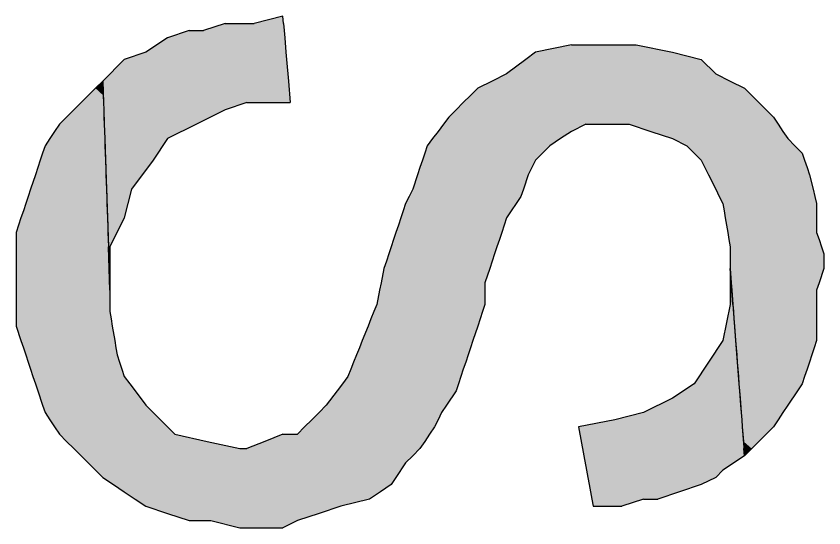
# Model space of a CAD drawing. Extents: x -1063 to 1100, y -467 to 441.
# Drawn here: x 568.47 to 587.13, y 225.08 to 236.92 of the extents above; entities that cross this region are included whole.
import ezdxf

# ---------------------------------------------------------------- set-up
doc = ezdxf.new("R2010")
doc.units = 0
doc.layers.add('H', color=7, linetype='CONTINUOUS')

# ---------------------------------------------------------------- blocks, each defined once
blk = doc.blocks.new('*U529')
at = {"layer": 'H', "color": 0, "linetype": 'CONTINUOUS'}
for p, q in [((574.632, 236.916), (573.965, 236.749)), ((574.646, 236.749), (574.632, 236.916)), ((573.298, 236.749), (572.798, 236.583)), ((573.298, 236.749), (573.965, 236.749)), ((574.646, 236.749), (574.659, 236.583)), ((572.465, 236.583), (571.965, 236.416)), ((572.465, 236.583), (572.798, 236.583)), ((574.659, 236.583), (574.673, 236.416)), ((571.965, 236.416), (571.465, 236.083)), ((574.673, 236.416), (574.701, 236.083)), ((571.465, 236.083), (570.965, 235.916)), ((574.701, 236.083), (574.715, 235.916)), ((570.965, 235.916), (570.465, 235.416)), ((574.715, 235.916), (574.757, 235.416)), ((570.465, 235.416), (570.482, 234.916)), ((574.757, 235.416), (574.798, 234.916)), ((570.482, 234.916), (570.488, 234.749)), ((573.798, 234.916), (573.298, 234.749)), ((573.798, 234.916), (574.132, 234.916)), ((574.132, 234.916), (574.798, 234.916)), ((570.488, 234.749), (570.499, 234.416)), ((573.298, 234.749), (572.632, 234.416)), ((570.499, 234.416), (570.511, 234.083)), ((572.632, 234.416), (571.965, 234.083)), ((570.511, 234.083), (570.528, 233.583)), ((571.965, 234.083), (571.632, 233.583)), ((570.528, 233.583), (570.551, 232.916)), ((571.632, 233.583), (571.132, 232.916)), ((570.551, 232.916), (570.574, 232.249)), ((571.132, 232.916), (570.965, 232.249)), ((570.574, 232.249), (570.597, 231.583)), ((570.965, 232.249), (570.632, 231.583)), ((570.632, 230.583), (570.597, 231.583)), ((570.632, 231.583), (570.632, 230.583))]:
    blk.add_line(p, q, dxfattribs=at)
for points in [[(574.632, 236.916), (573.965, 236.749), (574.646, 236.749)], [(573.298, 236.749), (572.798, 236.583), (574.659, 236.583)], [(573.298, 236.749), (573.298, 236.749), (573.965, 236.749)], [(572.465, 236.583), (571.965, 236.416), (574.673, 236.416)], [(572.465, 236.583), (572.465, 236.583), (572.798, 236.583)], [(571.965, 236.416), (571.465, 236.083), (574.701, 236.083)], [(571.465, 236.083), (570.965, 235.916), (574.715, 235.916)], [(570.965, 235.916), (570.465, 235.416), (574.757, 235.416)], [(570.465, 235.416), (570.482, 234.916), (574.798, 234.916)], [(570.482, 234.916), (570.488, 234.749), (573.298, 234.749)], [(573.798, 234.916), (573.798, 234.916), (574.132, 234.916)], [(574.132, 234.916), (574.132, 234.916), (574.798, 234.916)], [(570.488, 234.749), (570.499, 234.416), (572.632, 234.416)], [(570.499, 234.416), (570.511, 234.083), (571.965, 234.083)], [(570.511, 234.083), (570.528, 233.583), (571.632, 233.583)], [(570.528, 233.583), (570.551, 232.916), (571.132, 232.916)], [(570.551, 232.916), (570.574, 232.249), (570.965, 232.249)], [(570.574, 232.249), (570.597, 231.583), (570.632, 231.583)]]:
    blk.add_solid(points, dxfattribs=at)
at = {"layer": 'H', "color": 0, "linetype": 'CONTINUOUS', "extrusion": (0, 0, -1)}
for points in [[(-573.298, 236.749), (-574.646, 236.749), (-574.659, 236.583)], [(-572.465, 236.583), (-574.659, 236.583), (-574.673, 236.416)], [(-571.965, 236.416), (-574.673, 236.416), (-574.701, 236.083)], [(-571.465, 236.083), (-574.701, 236.083), (-574.715, 235.916)], [(-570.965, 235.916), (-574.715, 235.916), (-574.757, 235.416)], [(-570.465, 235.416), (-574.757, 235.416), (-574.798, 234.916)], [(-570.482, 234.916), (-573.798, 234.916), (-573.298, 234.749)], [(-570.488, 234.749), (-573.298, 234.749), (-572.632, 234.416)], [(-570.499, 234.416), (-572.632, 234.416), (-571.965, 234.083)], [(-570.511, 234.083), (-571.965, 234.083), (-571.632, 233.583)], [(-570.528, 233.583), (-571.632, 233.583), (-571.132, 232.916)], [(-570.551, 232.916), (-571.132, 232.916), (-570.965, 232.249)], [(-570.574, 232.249), (-570.965, 232.249), (-570.632, 231.583)], [(-570.597, 231.583), (-570.632, 231.583), (-570.632, 230.583)]]:
    blk.add_solid(points, dxfattribs=at)
blk = doc.blocks.new('*U530')
at = {"layer": 'H', "color": 0, "linetype": 'CONTINUOUS'}
for p, q in [((584.965, 231.083), (584.965, 230.249)), ((585.029, 230.249), (584.965, 231.083)), ((584.965, 230.249), (584.798, 229.416)), ((585.029, 230.249), (585.093, 229.416)), ((584.798, 229.416), (584.465, 228.916)), ((585.093, 229.416), (585.132, 228.916)), ((584.465, 228.916), (584.132, 228.416)), ((585.132, 228.916), (585.17, 228.416)), ((584.132, 228.416), (583.632, 228.083)), ((585.17, 228.416), (585.196, 228.083)), ((583.632, 228.083), (582.965, 227.749)), ((585.196, 228.083), (585.221, 227.749)), ((582.965, 227.749), (582.298, 227.583)), ((585.221, 227.749), (585.234, 227.583)), ((582.298, 227.583), (581.465, 227.416)), ((585.234, 227.583), (585.247, 227.416)), ((581.465, 227.416), (581.586, 226.749)), ((585.247, 227.416), (585.298, 226.749)), ((581.586, 226.749), (581.647, 226.416)), ((585.298, 226.749), (584.798, 226.416)), ((581.647, 226.416), (581.677, 226.249)), ((581.677, 226.249), (581.707, 226.083)), ((584.632, 226.249), (584.298, 226.083)), ((584.798, 226.416), (584.632, 226.249)), ((581.707, 226.083), (581.738, 225.916)), ((584.298, 226.083), (583.798, 225.916)), ((581.738, 225.916), (581.768, 225.749)), ((583.798, 225.916), (583.298, 225.749)), ((581.768, 225.749), (581.798, 225.583)), ((582.965, 225.749), (582.465, 225.583)), ((582.965, 225.749), (583.298, 225.749)), ((581.798, 225.583), (582.132, 225.583)), ((582.132, 225.583), (582.465, 225.583))]:
    blk.add_line(p, q, dxfattribs=at)
for points in [[(584.965, 231.083), (584.965, 230.249), (585.029, 230.249)], [(584.965, 230.249), (584.798, 229.416), (585.093, 229.416)], [(584.798, 229.416), (584.465, 228.916), (585.132, 228.916)], [(584.465, 228.916), (584.132, 228.416), (585.17, 228.416)], [(584.132, 228.416), (583.632, 228.083), (585.196, 228.083)], [(583.632, 228.083), (582.965, 227.749), (585.221, 227.749)], [(582.965, 227.749), (582.298, 227.583), (585.234, 227.583)], [(582.298, 227.583), (581.465, 227.416), (585.247, 227.416)], [(581.465, 227.416), (581.586, 226.749), (585.298, 226.749)], [(581.586, 226.749), (581.647, 226.416), (584.798, 226.416)], [(581.647, 226.416), (581.677, 226.249), (584.632, 226.249)], [(581.677, 226.249), (581.707, 226.083), (584.298, 226.083)], [(581.707, 226.083), (581.738, 225.916), (583.798, 225.916)], [(581.738, 225.916), (581.768, 225.749), (583.298, 225.749)], [(581.768, 225.749), (581.798, 225.583), (582.465, 225.583)], [(582.965, 225.749), (582.965, 225.749), (583.298, 225.749)], [(581.798, 225.583), (581.798, 225.583), (582.132, 225.583)], [(582.132, 225.583), (582.132, 225.583), (582.465, 225.583)]]:
    blk.add_solid(points, dxfattribs=at)
at = {"layer": 'H', "color": 0, "linetype": 'CONTINUOUS', "extrusion": (0, 0, -1)}
for points in [[(-584.965, 230.249), (-585.029, 230.249), (-585.093, 229.416)], [(-584.798, 229.416), (-585.093, 229.416), (-585.132, 228.916)], [(-584.465, 228.916), (-585.132, 228.916), (-585.17, 228.416)], [(-584.132, 228.416), (-585.17, 228.416), (-585.196, 228.083)], [(-583.632, 228.083), (-585.196, 228.083), (-585.221, 227.749)], [(-582.965, 227.749), (-585.221, 227.749), (-585.234, 227.583)], [(-582.298, 227.583), (-585.234, 227.583), (-585.247, 227.416)], [(-581.465, 227.416), (-585.247, 227.416), (-585.298, 226.749)], [(-581.586, 226.749), (-585.298, 226.749), (-584.798, 226.416)], [(-581.647, 226.416), (-584.798, 226.416), (-584.632, 226.249)], [(-581.677, 226.249), (-584.632, 226.249), (-584.298, 226.083)], [(-581.707, 226.083), (-584.298, 226.083), (-583.798, 225.916)], [(-581.738, 225.916), (-583.798, 225.916), (-583.298, 225.749)], [(-581.768, 225.749), (-582.965, 225.749), (-582.465, 225.583)]]:
    blk.add_solid(points, dxfattribs=at)
blk = doc.blocks.new('*U531')
at = {"layer": 'H', "color": 0, "linetype": 'CONTINUOUS'}
for p, q in [((581.298, 236.249), (580.465, 236.083)), ((581.298, 236.249), (581.965, 236.249)), ((581.965, 236.249), (582.798, 236.249)), ((582.798, 236.249), (583.632, 236.083)), ((580.465, 236.083), (580.243, 235.916)), ((583.632, 236.083), (584.298, 235.916)), ((580.243, 235.916), (579.798, 235.583)), ((584.298, 235.916), (584.632, 235.583)), ((579.798, 235.583), (579.465, 235.416)), ((584.632, 235.583), (584.965, 235.416)), ((570.465, 235.416), (570.298, 235.249)), ((570.471, 235.249), (570.465, 235.416)), ((579.465, 235.416), (579.132, 235.249)), ((584.965, 235.416), (585.298, 235.249)), ((570.298, 235.249), (570.132, 235.083)), ((570.471, 235.249), (570.477, 235.083)), ((579.132, 235.249), (578.965, 235.083)), ((585.298, 235.249), (585.465, 235.083)), ((570.132, 235.083), (569.965, 234.916)), ((570.477, 235.083), (570.482, 234.916)), ((578.965, 235.083), (578.798, 234.916)), ((585.465, 235.083), (585.632, 234.916)), ((569.965, 234.916), (569.798, 234.749)), ((570.482, 234.916), (570.488, 234.749)), ((578.798, 234.916), (578.632, 234.749)), ((585.632, 234.916), (585.798, 234.749)), ((569.798, 234.749), (569.632, 234.583)), ((570.488, 234.749), (570.494, 234.583)), ((578.632, 234.749), (578.465, 234.583)), ((585.798, 234.749), (585.965, 234.583)), ((569.632, 234.583), (569.465, 234.416)), ((570.494, 234.583), (570.499, 234.416)), ((578.465, 234.583), (578.34, 234.416)), ((585.965, 234.583), (586.076, 234.416)), ((569.465, 234.416), (569.354, 234.249)), ((570.499, 234.416), (570.505, 234.249)), ((578.34, 234.416), (578.215, 234.249)), ((581.632, 234.416), (581.298, 234.249)), ((581.632, 234.416), (582.132, 234.416)), ((582.132, 234.416), (582.632, 234.416)), ((582.632, 234.416), (583.132, 234.249)), ((586.076, 234.416), (586.187, 234.249)), ((569.243, 234.083), (569.132, 233.916)), ((569.354, 234.249), (569.243, 234.083)), ((570.505, 234.249), (570.511, 234.083)), ((570.511, 234.083), (570.517, 233.916)), ((578.09, 234.083), (577.965, 233.916)), ((578.215, 234.249), (578.09, 234.083)), ((581.048, 234.083), (580.798, 233.916)), ((581.298, 234.249), (581.048, 234.083)), ((583.132, 234.249), (583.632, 234.083)), ((583.632, 234.083), (583.965, 233.916)), ((586.187, 234.249), (586.298, 234.083)), ((586.298, 234.083), (586.465, 233.916)), ((569.132, 233.916), (569.076, 233.749)), ((570.517, 233.916), (570.522, 233.749)), ((577.965, 233.916), (577.909, 233.749)), ((580.798, 233.916), (580.632, 233.749)), ((583.965, 233.916), (584.132, 233.749)), ((586.465, 233.916), (586.632, 233.749)), ((569.076, 233.749), (569.021, 233.583)), ((570.522, 233.749), (570.528, 233.583)), ((577.909, 233.749), (577.854, 233.583)), ((580.632, 233.749), (580.465, 233.583)), ((584.132, 233.749), (584.298, 233.583)), ((586.632, 233.749), (586.687, 233.583)), ((569.021, 233.583), (568.965, 233.416)), ((570.528, 233.583), (570.534, 233.416)), ((577.854, 233.583), (577.798, 233.416)), ((580.465, 233.583), (580.382, 233.416)), ((584.298, 233.583), (584.382, 233.416)), ((586.687, 233.583), (586.743, 233.416)), ((568.965, 233.416), (568.909, 233.249)), ((570.534, 233.416), (570.54, 233.249)), ((577.798, 233.416), (577.743, 233.249)), ((580.382, 233.416), (580.298, 233.249)), ((584.382, 233.416), (584.465, 233.249)), ((586.743, 233.416), (586.798, 233.249)), ((568.909, 233.249), (568.798, 232.916)), ((570.54, 233.249), (570.551, 232.916)), ((577.743, 233.249), (577.632, 232.916)), ((580.298, 233.249), (580.187, 232.916)), ((584.465, 233.249), (584.632, 232.916)), ((586.798, 233.249), (586.882, 232.916)), ((568.798, 232.916), (568.743, 232.749)), ((570.551, 232.916), (570.557, 232.749)), ((577.632, 232.916), (577.548, 232.749)), ((580.187, 232.916), (580.132, 232.749)), ((584.632, 232.916), (584.715, 232.749)), ((586.882, 232.916), (586.923, 232.749)), ((568.743, 232.749), (568.687, 232.583)), ((570.557, 232.749), (570.563, 232.583)), ((577.548, 232.749), (577.465, 232.583)), ((580.132, 232.749), (580.021, 232.583)), ((584.715, 232.749), (584.798, 232.583)), ((586.923, 232.749), (586.965, 232.583)), ((568.632, 232.416), (568.576, 232.249)), ((568.687, 232.583), (568.632, 232.416)), ((570.563, 232.583), (570.568, 232.416)), ((570.568, 232.416), (570.574, 232.249)), ((577.409, 232.416), (577.354, 232.249)), ((577.465, 232.583), (577.409, 232.416)), ((579.909, 232.416), (579.798, 232.249)), ((580.021, 232.583), (579.909, 232.416)), ((584.798, 232.583), (584.826, 232.416)), ((584.826, 232.416), (584.854, 232.249)), ((586.965, 232.583), (586.965, 232.416)), ((586.965, 232.416), (586.965, 232.249)), ((568.576, 232.249), (568.521, 232.083)), ((570.574, 232.249), (570.58, 232.083)), ((577.354, 232.249), (577.298, 232.083)), ((579.798, 232.249), (579.743, 232.083)), ((584.854, 232.249), (584.882, 232.083)), ((586.965, 232.249), (586.965, 232.083)), ((568.521, 232.083), (568.465, 231.916)), ((570.58, 232.083), (570.586, 231.916)), ((577.298, 232.083), (577.243, 231.916)), ((579.743, 232.083), (579.687, 231.916)), ((584.882, 232.083), (584.909, 231.916)), ((586.965, 232.083), (586.965, 231.916)), ((568.465, 231.916), (568.465, 231.749)), ((570.586, 231.916), (570.591, 231.749)), ((577.243, 231.916), (577.187, 231.749)), ((579.687, 231.916), (579.632, 231.749)), ((584.909, 231.916), (584.937, 231.749)), ((586.965, 231.916), (587.021, 231.749)), ((568.465, 231.749), (568.465, 231.583)), ((570.591, 231.749), (570.597, 231.583)), ((577.187, 231.749), (577.132, 231.583)), ((579.632, 231.749), (579.576, 231.583)), ((584.937, 231.749), (584.965, 231.583)), ((587.021, 231.749), (587.076, 231.583)), ((568.465, 231.583), (568.465, 231.416)), ((570.597, 231.583), (570.603, 231.416)), ((577.132, 231.583), (577.076, 231.416)), ((579.576, 231.583), (579.521, 231.416)), ((584.965, 231.583), (584.965, 231.416)), ((587.076, 231.583), (587.132, 231.416)), ((568.465, 231.416), (568.465, 231.249)), ((570.603, 231.416), (570.609, 231.249)), ((577.076, 231.416), (577.021, 231.249)), ((579.521, 231.416), (579.465, 231.249)), ((584.965, 231.416), (584.965, 231.249)), ((587.132, 231.416), (587.132, 231.249)), ((568.465, 231.249), (568.465, 231.083)), ((570.609, 231.249), (570.614, 231.083)), ((577.021, 231.249), (576.965, 231.083)), ((579.465, 231.249), (579.409, 231.083)), ((584.965, 231.249), (584.965, 231.083)), ((587.132, 231.249), (587.132, 231.083)), ((568.465, 231.083), (568.465, 230.749)), ((570.614, 231.083), (570.626, 230.749)), ((576.965, 231.083), (576.898, 230.749)), ((579.409, 231.083), (579.298, 230.749)), ((584.965, 231.083), (584.991, 230.749)), ((587.132, 231.083), (587.021, 230.749)), ((568.465, 230.749), (568.465, 230.583)), ((570.626, 230.749), (570.632, 230.583)), ((576.898, 230.749), (576.865, 230.583)), ((579.298, 230.749), (579.298, 230.583)), ((584.991, 230.749), (585.003, 230.583)), ((587.021, 230.749), (586.965, 230.583)), ((568.465, 230.583), (568.465, 230.249)), ((570.632, 230.583), (570.632, 230.249)), ((576.865, 230.583), (576.798, 230.249)), ((579.298, 230.583), (579.298, 230.249)), ((585.003, 230.583), (585.029, 230.249)), ((586.965, 230.583), (586.965, 230.249)), ((568.465, 230.249), (568.465, 230.083)), ((570.632, 230.249), (570.632, 230.083)), ((576.798, 230.249), (576.732, 230.083)), ((579.298, 230.249), (579.243, 230.083)), ((585.029, 230.249), (585.042, 230.083)), ((586.965, 230.249), (586.965, 230.083)), ((568.465, 230.083), (568.465, 229.916)), ((570.632, 230.083), (570.659, 229.916)), ((576.732, 230.083), (576.665, 229.916)), ((579.243, 230.083), (579.187, 229.916)), ((585.042, 230.083), (585.055, 229.916)), ((586.965, 230.083), (586.965, 229.916)), ((568.465, 229.916), (568.465, 229.749)), ((570.659, 229.916), (570.687, 229.749)), ((576.665, 229.916), (576.598, 229.749)), ((579.187, 229.916), (579.132, 229.749)), ((585.055, 229.916), (585.068, 229.749)), ((586.965, 229.916), (586.965, 229.749)), ((568.465, 229.749), (568.576, 229.416)), ((570.687, 229.749), (570.743, 229.416)), ((576.598, 229.749), (576.465, 229.416)), ((579.132, 229.749), (579.021, 229.416)), ((585.068, 229.749), (585.093, 229.416)), ((586.965, 229.749), (586.965, 229.416)), ((568.576, 229.416), (568.632, 229.249)), ((570.743, 229.416), (570.771, 229.249)), ((576.465, 229.416), (576.398, 229.249)), ((579.021, 229.416), (578.965, 229.249)), ((585.093, 229.416), (585.106, 229.249)), ((586.965, 229.416), (586.909, 229.249)), ((568.632, 229.249), (568.687, 229.083)), ((570.771, 229.249), (570.798, 229.083)), ((576.398, 229.249), (576.332, 229.083)), ((578.965, 229.249), (578.909, 229.083)), ((585.106, 229.249), (585.119, 229.083)), ((586.909, 229.249), (586.854, 229.083)), ((568.687, 229.083), (568.743, 228.916)), ((570.798, 229.083), (570.854, 228.916)), ((576.332, 229.083), (576.265, 228.916)), ((578.909, 229.083), (578.854, 228.916)), ((585.119, 229.083), (585.132, 228.916)), ((586.854, 229.083), (586.798, 228.916)), ((568.743, 228.916), (568.798, 228.749)), ((570.854, 228.916), (570.909, 228.749)), ((576.265, 228.916), (576.198, 228.749)), ((578.854, 228.916), (578.798, 228.749)), ((585.132, 228.916), (585.145, 228.749)), ((586.798, 228.916), (586.743, 228.749)), ((568.798, 228.749), (568.854, 228.583)), ((570.909, 228.749), (570.965, 228.583)), ((576.198, 228.749), (576.132, 228.583)), ((578.798, 228.749), (578.743, 228.583)), ((585.145, 228.749), (585.157, 228.583)), ((586.743, 228.749), (586.687, 228.583)), ((568.854, 228.583), (568.909, 228.416)), ((570.965, 228.583), (571.09, 228.416)), ((576.132, 228.583), (576.007, 228.416)), ((578.743, 228.583), (578.687, 228.416)), ((585.157, 228.583), (585.17, 228.416)), ((586.687, 228.583), (586.632, 228.416)), ((568.909, 228.416), (568.965, 228.249)), ((571.09, 228.416), (571.215, 228.249)), ((576.007, 228.416), (575.882, 228.249)), ((578.687, 228.416), (578.632, 228.249)), ((585.17, 228.416), (585.183, 228.249)), ((586.632, 228.416), (586.521, 228.249)), ((568.965, 228.249), (569.076, 227.916)), ((571.215, 228.249), (571.465, 227.916)), ((575.882, 228.249), (575.632, 227.916)), ((578.632, 228.249), (578.409, 227.916)), ((585.183, 228.249), (585.209, 227.916)), ((586.521, 228.249), (586.298, 227.916)), ((569.076, 227.916), (569.132, 227.749)), ((569.132, 227.749), (569.243, 227.583)), ((571.465, 227.916), (571.632, 227.749)), ((571.632, 227.749), (571.798, 227.583)), ((575.465, 227.749), (575.298, 227.583)), ((575.632, 227.916), (575.465, 227.749)), ((578.298, 227.749), (578.215, 227.583)), ((578.409, 227.916), (578.298, 227.749)), ((585.209, 227.916), (585.221, 227.749)), ((585.221, 227.749), (585.234, 227.583)), ((586.187, 227.749), (586.076, 227.583)), ((586.298, 227.916), (586.187, 227.749)), ((569.243, 227.583), (569.354, 227.416)), ((571.798, 227.583), (571.965, 227.416)), ((575.298, 227.583), (575.132, 227.416)), ((578.215, 227.583), (578.132, 227.416)), ((585.234, 227.583), (585.247, 227.416)), ((586.076, 227.583), (585.965, 227.416)), ((569.354, 227.416), (569.465, 227.249)), ((571.965, 227.416), (572.132, 227.249)), ((575.132, 227.416), (574.965, 227.249)), ((578.132, 227.416), (578.021, 227.249)), ((585.247, 227.416), (585.26, 227.249)), ((585.965, 227.416), (585.798, 227.249)), ((569.465, 227.249), (569.632, 227.083)), ((572.132, 227.249), (572.882, 227.083)), ((574.632, 227.249), (574.215, 227.083)), ((574.632, 227.249), (574.965, 227.249)), ((578.021, 227.249), (577.909, 227.083)), ((585.26, 227.249), (585.273, 227.083)), ((585.798, 227.249), (585.632, 227.083)), ((569.632, 227.083), (569.798, 226.916)), ((572.882, 227.083), (573.632, 226.916)), ((574.215, 227.083), (573.798, 226.916)), ((577.909, 227.083), (577.798, 226.916)), ((585.273, 227.083), (585.286, 226.916)), ((585.632, 227.083), (585.465, 226.916)), ((569.798, 226.916), (569.965, 226.749)), ((573.632, 226.916), (573.798, 226.916)), ((577.798, 226.916), (577.632, 226.749)), ((585.298, 226.749), (585.286, 226.916)), ((585.465, 226.916), (585.298, 226.749)), ((569.965, 226.749), (570.132, 226.583)), ((577.632, 226.749), (577.465, 226.583)), ((570.132, 226.583), (570.465, 226.249)), ((577.465, 226.583), (577.243, 226.249)), ((570.465, 226.249), (570.715, 226.083)), ((577.243, 226.249), (577.132, 226.083)), ((570.715, 226.083), (570.965, 225.916)), ((577.132, 226.083), (576.882, 225.916)), ((570.965, 225.916), (571.215, 225.749)), ((576.882, 225.916), (576.632, 225.749)), ((571.215, 225.749), (571.465, 225.583)), ((576.632, 225.749), (575.965, 225.583)), ((571.465, 225.583), (571.965, 225.416)), ((575.965, 225.583), (575.465, 225.416)), ((571.965, 225.416), (572.465, 225.249)), ((575.465, 225.416), (574.965, 225.249)), ((572.465, 225.249), (572.965, 225.249)), ((572.965, 225.249), (573.632, 225.083)), ((574.965, 225.249), (574.632, 225.083)), ((573.632, 225.083), (574.132, 225.083)), ((574.132, 225.083), (574.632, 225.083))]:
    blk.add_line(p, q, dxfattribs=at)
for points in [[(581.298, 236.249), (580.465, 236.083), (583.632, 236.083)], [(581.298, 236.249), (581.298, 236.249), (581.965, 236.249)], [(581.965, 236.249), (581.965, 236.249), (582.798, 236.249)], [(580.465, 236.083), (580.243, 235.916), (584.298, 235.916)], [(580.243, 235.916), (579.798, 235.583), (584.632, 235.583)], [(579.798, 235.583), (579.465, 235.416), (584.965, 235.416)], [(570.465, 235.416), (570.298, 235.249), (570.471, 235.249)], [(579.465, 235.416), (579.132, 235.249), (585.298, 235.249)], [(570.298, 235.249), (570.132, 235.083), (570.477, 235.083)], [(579.132, 235.249), (578.965, 235.083), (585.465, 235.083)], [(570.132, 235.083), (569.965, 234.916), (570.482, 234.916)], [(578.965, 235.083), (578.798, 234.916), (585.632, 234.916)], [(569.965, 234.916), (569.798, 234.749), (570.488, 234.749)], [(578.798, 234.916), (578.632, 234.749), (585.798, 234.749)], [(569.798, 234.749), (569.632, 234.583), (570.494, 234.583)], [(578.632, 234.749), (578.465, 234.583), (585.965, 234.583)], [(569.632, 234.583), (569.465, 234.416), (570.499, 234.416)], [(578.465, 234.583), (578.34, 234.416), (586.076, 234.416)], [(569.465, 234.416), (569.354, 234.249), (570.505, 234.249)], [(578.34, 234.416), (578.215, 234.249), (581.298, 234.249)], [(581.632, 234.416), (581.632, 234.416), (582.132, 234.416)], [(582.132, 234.416), (582.132, 234.416), (582.632, 234.416)], [(582.632, 234.416), (583.132, 234.249), (586.187, 234.249)], [(569.243, 234.083), (569.132, 233.916), (570.517, 233.916)], [(569.354, 234.249), (569.243, 234.083), (570.511, 234.083)], [(578.09, 234.083), (577.965, 233.916), (580.798, 233.916)], [(578.215, 234.249), (578.09, 234.083), (581.048, 234.083)], [(583.132, 234.249), (583.632, 234.083), (586.298, 234.083)], [(583.632, 234.083), (583.965, 233.916), (586.465, 233.916)], [(569.132, 233.916), (569.076, 233.749), (570.522, 233.749)], [(577.965, 233.916), (577.909, 233.749), (580.632, 233.749)], [(583.965, 233.916), (584.132, 233.749), (586.632, 233.749)], [(569.076, 233.749), (569.021, 233.583), (570.528, 233.583)], [(577.909, 233.749), (577.854, 233.583), (580.465, 233.583)], [(584.132, 233.749), (584.298, 233.583), (586.687, 233.583)], [(569.021, 233.583), (568.965, 233.416), (570.534, 233.416)], [(577.854, 233.583), (577.798, 233.416), (580.382, 233.416)], [(584.298, 233.583), (584.382, 233.416), (586.743, 233.416)], [(568.965, 233.416), (568.909, 233.249), (570.54, 233.249)], [(577.798, 233.416), (577.743, 233.249), (580.298, 233.249)], [(584.382, 233.416), (584.465, 233.249), (586.798, 233.249)], [(568.909, 233.249), (568.798, 232.916), (570.551, 232.916)], [(577.743, 233.249), (577.632, 232.916), (580.187, 232.916)], [(584.465, 233.249), (584.632, 232.916), (586.882, 232.916)], [(568.798, 232.916), (568.743, 232.749), (570.557, 232.749)], [(577.632, 232.916), (577.548, 232.749), (580.132, 232.749)], [(584.632, 232.916), (584.715, 232.749), (586.923, 232.749)], [(568.743, 232.749), (568.687, 232.583), (570.563, 232.583)], [(577.548, 232.749), (577.465, 232.583), (580.021, 232.583)], [(584.715, 232.749), (584.798, 232.583), (586.965, 232.583)], [(568.632, 232.416), (568.576, 232.249), (570.574, 232.249)], [(568.687, 232.583), (568.632, 232.416), (570.568, 232.416)], [(577.409, 232.416), (577.354, 232.249), (579.798, 232.249)], [(577.465, 232.583), (577.409, 232.416), (579.909, 232.416)], [(584.798, 232.583), (584.826, 232.416), (586.965, 232.416)], [(584.826, 232.416), (584.854, 232.249), (586.965, 232.249)], [(568.576, 232.249), (568.521, 232.083), (570.58, 232.083)], [(577.354, 232.249), (577.298, 232.083), (579.743, 232.083)], [(584.854, 232.249), (584.882, 232.083), (586.965, 232.083)], [(568.521, 232.083), (568.465, 231.916), (570.586, 231.916)], [(577.298, 232.083), (577.243, 231.916), (579.687, 231.916)], [(584.882, 232.083), (584.909, 231.916), (586.965, 231.916)], [(568.465, 231.916), (568.465, 231.749), (570.591, 231.749)], [(577.243, 231.916), (577.187, 231.749), (579.632, 231.749)], [(584.909, 231.916), (584.937, 231.749), (587.021, 231.749)], [(568.465, 231.749), (568.465, 231.583), (570.597, 231.583)], [(577.187, 231.749), (577.132, 231.583), (579.576, 231.583)], [(584.937, 231.749), (584.965, 231.583), (587.076, 231.583)], [(568.465, 231.583), (568.465, 231.416), (570.603, 231.416)], [(577.132, 231.583), (577.076, 231.416), (579.521, 231.416)], [(584.965, 231.583), (584.965, 231.416), (587.132, 231.416)], [(568.465, 231.416), (568.465, 231.249), (570.609, 231.249)], [(577.076, 231.416), (577.021, 231.249), (579.465, 231.249)], [(584.965, 231.416), (584.965, 231.249), (587.132, 231.249)], [(568.465, 231.249), (568.465, 231.083), (570.614, 231.083)], [(577.021, 231.249), (576.965, 231.083), (579.409, 231.083)], [(584.965, 231.249), (584.965, 231.083), (587.132, 231.083)], [(568.465, 231.083), (568.465, 230.749), (570.626, 230.749)], [(576.965, 231.083), (576.898, 230.749), (579.298, 230.749)], [(584.965, 231.083), (584.991, 230.749), (587.021, 230.749)], [(568.465, 230.749), (568.465, 230.583), (570.632, 230.583)], [(576.898, 230.749), (576.865, 230.583), (579.298, 230.583)], [(584.991, 230.749), (585.003, 230.583), (586.965, 230.583)], [(568.465, 230.583), (568.465, 230.249), (570.632, 230.249)], [(576.865, 230.583), (576.798, 230.249), (579.298, 230.249)], [(585.003, 230.583), (585.029, 230.249), (586.965, 230.249)], [(568.465, 230.249), (568.465, 230.083), (570.632, 230.083)], [(576.798, 230.249), (576.732, 230.083), (579.243, 230.083)], [(585.029, 230.249), (585.042, 230.083), (586.965, 230.083)], [(568.465, 230.083), (568.465, 229.916), (570.659, 229.916)], [(576.732, 230.083), (576.665, 229.916), (579.187, 229.916)], [(585.042, 230.083), (585.055, 229.916), (586.965, 229.916)], [(568.465, 229.916), (568.465, 229.749), (570.687, 229.749)], [(576.665, 229.916), (576.598, 229.749), (579.132, 229.749)], [(585.055, 229.916), (585.068, 229.749), (586.965, 229.749)], [(568.465, 229.749), (568.576, 229.416), (570.743, 229.416)], [(576.598, 229.749), (576.465, 229.416), (579.021, 229.416)], [(585.068, 229.749), (585.093, 229.416), (586.965, 229.416)], [(568.576, 229.416), (568.632, 229.249), (570.771, 229.249)], [(576.465, 229.416), (576.398, 229.249), (578.965, 229.249)], [(585.093, 229.416), (585.106, 229.249), (586.909, 229.249)], [(568.632, 229.249), (568.687, 229.083), (570.798, 229.083)], [(576.398, 229.249), (576.332, 229.083), (578.909, 229.083)], [(585.106, 229.249), (585.119, 229.083), (586.854, 229.083)], [(568.687, 229.083), (568.743, 228.916), (570.854, 228.916)], [(576.332, 229.083), (576.265, 228.916), (578.854, 228.916)], [(585.119, 229.083), (585.132, 228.916), (586.798, 228.916)], [(568.743, 228.916), (568.798, 228.749), (570.909, 228.749)], [(576.265, 228.916), (576.198, 228.749), (578.798, 228.749)], [(585.132, 228.916), (585.145, 228.749), (586.743, 228.749)], [(568.798, 228.749), (568.854, 228.583), (570.965, 228.583)], [(576.198, 228.749), (576.132, 228.583), (578.743, 228.583)], [(585.145, 228.749), (585.157, 228.583), (586.687, 228.583)], [(568.854, 228.583), (568.909, 228.416), (571.09, 228.416)], [(576.132, 228.583), (576.007, 228.416), (578.687, 228.416)], [(585.157, 228.583), (585.17, 228.416), (586.632, 228.416)], [(568.909, 228.416), (568.965, 228.249), (571.215, 228.249)], [(576.007, 228.416), (575.882, 228.249), (578.632, 228.249)], [(585.17, 228.416), (585.183, 228.249), (586.521, 228.249)], [(568.965, 228.249), (569.076, 227.916), (571.465, 227.916)], [(575.882, 228.249), (575.632, 227.916), (578.409, 227.916)], [(585.183, 228.249), (585.209, 227.916), (586.298, 227.916)], [(569.076, 227.916), (569.132, 227.749), (571.632, 227.749)], [(569.132, 227.749), (569.243, 227.583), (571.798, 227.583)], [(575.465, 227.749), (575.298, 227.583), (578.215, 227.583)], [(575.632, 227.916), (575.465, 227.749), (578.298, 227.749)], [(585.209, 227.916), (585.221, 227.749), (586.187, 227.749)], [(585.221, 227.749), (585.234, 227.583), (586.076, 227.583)], [(569.243, 227.583), (569.354, 227.416), (571.965, 227.416)], [(575.298, 227.583), (575.132, 227.416), (578.132, 227.416)], [(585.234, 227.583), (585.247, 227.416), (585.965, 227.416)], [(569.354, 227.416), (569.465, 227.249), (572.132, 227.249)], [(575.132, 227.416), (574.965, 227.249), (578.021, 227.249)], [(585.247, 227.416), (585.26, 227.249), (585.798, 227.249)], [(569.465, 227.249), (569.632, 227.083), (572.882, 227.083)], [(574.632, 227.249), (574.215, 227.083), (577.909, 227.083)], [(574.632, 227.249), (574.632, 227.249), (574.965, 227.249)], [(585.26, 227.249), (585.273, 227.083), (585.632, 227.083)], [(569.632, 227.083), (569.798, 226.916), (573.632, 226.916)], [(574.215, 227.083), (573.798, 226.916), (577.798, 226.916)], [(585.273, 227.083), (585.286, 226.916), (585.465, 226.916)], [(569.798, 226.916), (569.965, 226.749), (577.632, 226.749)], [(573.632, 226.916), (573.632, 226.916), (573.798, 226.916)], [(569.965, 226.749), (570.132, 226.583), (577.465, 226.583)], [(570.132, 226.583), (570.465, 226.249), (577.243, 226.249)], [(570.465, 226.249), (570.715, 226.083), (577.132, 226.083)], [(570.715, 226.083), (570.965, 225.916), (576.882, 225.916)], [(570.965, 225.916), (571.215, 225.749), (576.632, 225.749)], [(571.215, 225.749), (571.465, 225.583), (575.965, 225.583)], [(571.465, 225.583), (571.965, 225.416), (575.465, 225.416)], [(571.965, 225.416), (572.465, 225.249), (574.965, 225.249)], [(572.465, 225.249), (572.465, 225.249), (572.965, 225.249)], [(572.965, 225.249), (573.632, 225.083), (574.632, 225.083)], [(573.632, 225.083), (573.632, 225.083), (574.132, 225.083)], [(574.132, 225.083), (574.132, 225.083), (574.632, 225.083)]]:
    blk.add_solid(points, dxfattribs=at)
at = {"layer": 'H', "color": 0, "linetype": 'CONTINUOUS', "extrusion": (0, 0, -1)}
for points in [[(-581.298, 236.249), (-582.798, 236.249), (-583.632, 236.083)], [(-580.465, 236.083), (-583.632, 236.083), (-584.298, 235.916)], [(-580.243, 235.916), (-584.298, 235.916), (-584.632, 235.583)], [(-579.798, 235.583), (-584.632, 235.583), (-584.965, 235.416)], [(-579.465, 235.416), (-584.965, 235.416), (-585.298, 235.249)], [(-570.298, 235.249), (-570.471, 235.249), (-570.477, 235.083)], [(-579.132, 235.249), (-585.298, 235.249), (-585.465, 235.083)], [(-570.132, 235.083), (-570.477, 235.083), (-570.482, 234.916)], [(-578.965, 235.083), (-585.465, 235.083), (-585.632, 234.916)], [(-569.965, 234.916), (-570.482, 234.916), (-570.488, 234.749)], [(-578.798, 234.916), (-585.632, 234.916), (-585.798, 234.749)], [(-569.798, 234.749), (-570.488, 234.749), (-570.494, 234.583)], [(-578.632, 234.749), (-585.798, 234.749), (-585.965, 234.583)], [(-569.632, 234.583), (-570.494, 234.583), (-570.499, 234.416)], [(-578.465, 234.583), (-585.965, 234.583), (-586.076, 234.416)], [(-569.465, 234.416), (-570.499, 234.416), (-570.505, 234.249)], [(-578.34, 234.416), (-581.632, 234.416), (-581.298, 234.249)], [(-582.632, 234.416), (-586.076, 234.416), (-586.187, 234.249)], [(-569.243, 234.083), (-570.511, 234.083), (-570.517, 233.916)], [(-569.354, 234.249), (-570.505, 234.249), (-570.511, 234.083)], [(-578.09, 234.083), (-581.048, 234.083), (-580.798, 233.916)], [(-578.215, 234.249), (-581.298, 234.249), (-581.048, 234.083)], [(-583.132, 234.249), (-586.187, 234.249), (-586.298, 234.083)], [(-583.632, 234.083), (-586.298, 234.083), (-586.465, 233.916)], [(-569.132, 233.916), (-570.517, 233.916), (-570.522, 233.749)], [(-577.965, 233.916), (-580.798, 233.916), (-580.632, 233.749)], [(-583.965, 233.916), (-586.465, 233.916), (-586.632, 233.749)], [(-569.076, 233.749), (-570.522, 233.749), (-570.528, 233.583)], [(-577.909, 233.749), (-580.632, 233.749), (-580.465, 233.583)], [(-584.132, 233.749), (-586.632, 233.749), (-586.687, 233.583)], [(-569.021, 233.583), (-570.528, 233.583), (-570.534, 233.416)], [(-577.854, 233.583), (-580.465, 233.583), (-580.382, 233.416)], [(-584.298, 233.583), (-586.687, 233.583), (-586.743, 233.416)], [(-568.965, 233.416), (-570.534, 233.416), (-570.54, 233.249)], [(-577.798, 233.416), (-580.382, 233.416), (-580.298, 233.249)], [(-584.382, 233.416), (-586.743, 233.416), (-586.798, 233.249)], [(-568.909, 233.249), (-570.54, 233.249), (-570.551, 232.916)], [(-577.743, 233.249), (-580.298, 233.249), (-580.187, 232.916)], [(-584.465, 233.249), (-586.798, 233.249), (-586.882, 232.916)], [(-568.798, 232.916), (-570.551, 232.916), (-570.557, 232.749)], [(-577.632, 232.916), (-580.187, 232.916), (-580.132, 232.749)], [(-584.632, 232.916), (-586.882, 232.916), (-586.923, 232.749)], [(-568.743, 232.749), (-570.557, 232.749), (-570.563, 232.583)], [(-577.548, 232.749), (-580.132, 232.749), (-580.021, 232.583)], [(-584.715, 232.749), (-586.923, 232.749), (-586.965, 232.583)], [(-568.632, 232.416), (-570.568, 232.416), (-570.574, 232.249)], [(-568.687, 232.583), (-570.563, 232.583), (-570.568, 232.416)], [(-577.409, 232.416), (-579.909, 232.416), (-579.798, 232.249)], [(-577.465, 232.583), (-580.021, 232.583), (-579.909, 232.416)], [(-584.798, 232.583), (-586.965, 232.583), (-586.965, 232.416)], [(-584.826, 232.416), (-586.965, 232.416), (-586.965, 232.249)], [(-568.576, 232.249), (-570.574, 232.249), (-570.58, 232.083)], [(-577.354, 232.249), (-579.798, 232.249), (-579.743, 232.083)], [(-584.854, 232.249), (-586.965, 232.249), (-586.965, 232.083)], [(-568.521, 232.083), (-570.58, 232.083), (-570.586, 231.916)], [(-577.298, 232.083), (-579.743, 232.083), (-579.687, 231.916)], [(-584.882, 232.083), (-586.965, 232.083), (-586.965, 231.916)], [(-568.465, 231.916), (-570.586, 231.916), (-570.591, 231.749)], [(-577.243, 231.916), (-579.687, 231.916), (-579.632, 231.749)], [(-584.909, 231.916), (-586.965, 231.916), (-587.021, 231.749)], [(-568.465, 231.749), (-570.591, 231.749), (-570.597, 231.583)], [(-577.187, 231.749), (-579.632, 231.749), (-579.576, 231.583)], [(-584.937, 231.749), (-587.021, 231.749), (-587.076, 231.583)], [(-568.465, 231.583), (-570.597, 231.583), (-570.603, 231.416)], [(-577.132, 231.583), (-579.576, 231.583), (-579.521, 231.416)], [(-584.965, 231.583), (-587.076, 231.583), (-587.132, 231.416)], [(-568.465, 231.416), (-570.603, 231.416), (-570.609, 231.249)], [(-577.076, 231.416), (-579.521, 231.416), (-579.465, 231.249)], [(-584.965, 231.416), (-587.132, 231.416), (-587.132, 231.249)], [(-568.465, 231.249), (-570.609, 231.249), (-570.614, 231.083)], [(-577.021, 231.249), (-579.465, 231.249), (-579.409, 231.083)], [(-584.965, 231.249), (-587.132, 231.249), (-587.132, 231.083)], [(-568.465, 231.083), (-570.614, 231.083), (-570.626, 230.749)], [(-576.965, 231.083), (-579.409, 231.083), (-579.298, 230.749)], [(-584.965, 231.083), (-587.132, 231.083), (-587.021, 230.749)], [(-568.465, 230.749), (-570.626, 230.749), (-570.632, 230.583)], [(-576.898, 230.749), (-579.298, 230.749), (-579.298, 230.583)], [(-584.991, 230.749), (-587.021, 230.749), (-586.965, 230.583)], [(-568.465, 230.583), (-570.632, 230.583), (-570.632, 230.249)], [(-576.865, 230.583), (-579.298, 230.583), (-579.298, 230.249)], [(-585.003, 230.583), (-586.965, 230.583), (-586.965, 230.249)], [(-568.465, 230.249), (-570.632, 230.249), (-570.632, 230.083)], [(-576.798, 230.249), (-579.298, 230.249), (-579.243, 230.083)], [(-585.029, 230.249), (-586.965, 230.249), (-586.965, 230.083)], [(-568.465, 230.083), (-570.632, 230.083), (-570.659, 229.916)], [(-576.732, 230.083), (-579.243, 230.083), (-579.187, 229.916)], [(-585.042, 230.083), (-586.965, 230.083), (-586.965, 229.916)], [(-568.465, 229.916), (-570.659, 229.916), (-570.687, 229.749)], [(-576.665, 229.916), (-579.187, 229.916), (-579.132, 229.749)], [(-585.055, 229.916), (-586.965, 229.916), (-586.965, 229.749)], [(-568.465, 229.749), (-570.687, 229.749), (-570.743, 229.416)], [(-576.598, 229.749), (-579.132, 229.749), (-579.021, 229.416)], [(-585.068, 229.749), (-586.965, 229.749), (-586.965, 229.416)], [(-568.576, 229.416), (-570.743, 229.416), (-570.771, 229.249)], [(-576.465, 229.416), (-579.021, 229.416), (-578.965, 229.249)], [(-585.093, 229.416), (-586.965, 229.416), (-586.909, 229.249)], [(-568.632, 229.249), (-570.771, 229.249), (-570.798, 229.083)], [(-576.398, 229.249), (-578.965, 229.249), (-578.909, 229.083)], [(-585.106, 229.249), (-586.909, 229.249), (-586.854, 229.083)], [(-568.687, 229.083), (-570.798, 229.083), (-570.854, 228.916)], [(-576.332, 229.083), (-578.909, 229.083), (-578.854, 228.916)], [(-585.119, 229.083), (-586.854, 229.083), (-586.798, 228.916)], [(-568.743, 228.916), (-570.854, 228.916), (-570.909, 228.749)], [(-576.265, 228.916), (-578.854, 228.916), (-578.798, 228.749)], [(-585.132, 228.916), (-586.798, 228.916), (-586.743, 228.749)], [(-568.798, 228.749), (-570.909, 228.749), (-570.965, 228.583)], [(-576.198, 228.749), (-578.798, 228.749), (-578.743, 228.583)], [(-585.145, 228.749), (-586.743, 228.749), (-586.687, 228.583)], [(-568.854, 228.583), (-570.965, 228.583), (-571.09, 228.416)], [(-576.132, 228.583), (-578.743, 228.583), (-578.687, 228.416)], [(-585.157, 228.583), (-586.687, 228.583), (-586.632, 228.416)], [(-568.909, 228.416), (-571.09, 228.416), (-571.215, 228.249)], [(-576.007, 228.416), (-578.687, 228.416), (-578.632, 228.249)], [(-585.17, 228.416), (-586.632, 228.416), (-586.521, 228.249)], [(-568.965, 228.249), (-571.215, 228.249), (-571.465, 227.916)], [(-575.882, 228.249), (-578.632, 228.249), (-578.409, 227.916)], [(-585.183, 228.249), (-586.521, 228.249), (-586.298, 227.916)], [(-569.076, 227.916), (-571.465, 227.916), (-571.632, 227.749)], [(-569.132, 227.749), (-571.632, 227.749), (-571.798, 227.583)], [(-575.465, 227.749), (-578.298, 227.749), (-578.215, 227.583)], [(-575.632, 227.916), (-578.409, 227.916), (-578.298, 227.749)], [(-585.209, 227.916), (-586.298, 227.916), (-586.187, 227.749)], [(-585.221, 227.749), (-586.187, 227.749), (-586.076, 227.583)], [(-569.243, 227.583), (-571.798, 227.583), (-571.965, 227.416)], [(-575.298, 227.583), (-578.215, 227.583), (-578.132, 227.416)], [(-585.234, 227.583), (-586.076, 227.583), (-585.965, 227.416)], [(-569.354, 227.416), (-571.965, 227.416), (-572.132, 227.249)], [(-575.132, 227.416), (-578.132, 227.416), (-578.021, 227.249)], [(-585.247, 227.416), (-585.965, 227.416), (-585.798, 227.249)], [(-569.465, 227.249), (-572.132, 227.249), (-572.882, 227.083)], [(-574.632, 227.249), (-578.021, 227.249), (-577.909, 227.083)], [(-585.26, 227.249), (-585.798, 227.249), (-585.632, 227.083)], [(-569.632, 227.083), (-572.882, 227.083), (-573.632, 226.916)], [(-574.215, 227.083), (-577.909, 227.083), (-577.798, 226.916)], [(-585.273, 227.083), (-585.632, 227.083), (-585.465, 226.916)], [(-569.798, 226.916), (-577.798, 226.916), (-577.632, 226.749)], [(-585.286, 226.916), (-585.465, 226.916), (-585.298, 226.749)], [(-569.965, 226.749), (-577.632, 226.749), (-577.465, 226.583)], [(-570.132, 226.583), (-577.465, 226.583), (-577.243, 226.249)], [(-570.465, 226.249), (-577.243, 226.249), (-577.132, 226.083)], [(-570.715, 226.083), (-577.132, 226.083), (-576.882, 225.916)], [(-570.965, 225.916), (-576.882, 225.916), (-576.632, 225.749)], [(-571.215, 225.749), (-576.632, 225.749), (-575.965, 225.583)], [(-571.465, 225.583), (-575.965, 225.583), (-575.465, 225.416)], [(-571.965, 225.416), (-575.465, 225.416), (-574.965, 225.249)], [(-572.965, 225.249), (-574.965, 225.249), (-574.632, 225.083)]]:
    blk.add_solid(points, dxfattribs=at)

msp = doc.modelspace()

# ---------------------------------------------------------------- block references
at = {"layer": 'H', "color": 0, "linetype": 'CONTINUOUS'}
for name in ['*U529', '*U531', '*U530']:
    msp.add_blockref(name, (0, 0), dxfattribs=at)

doc.saveas('drawing.dxf')
